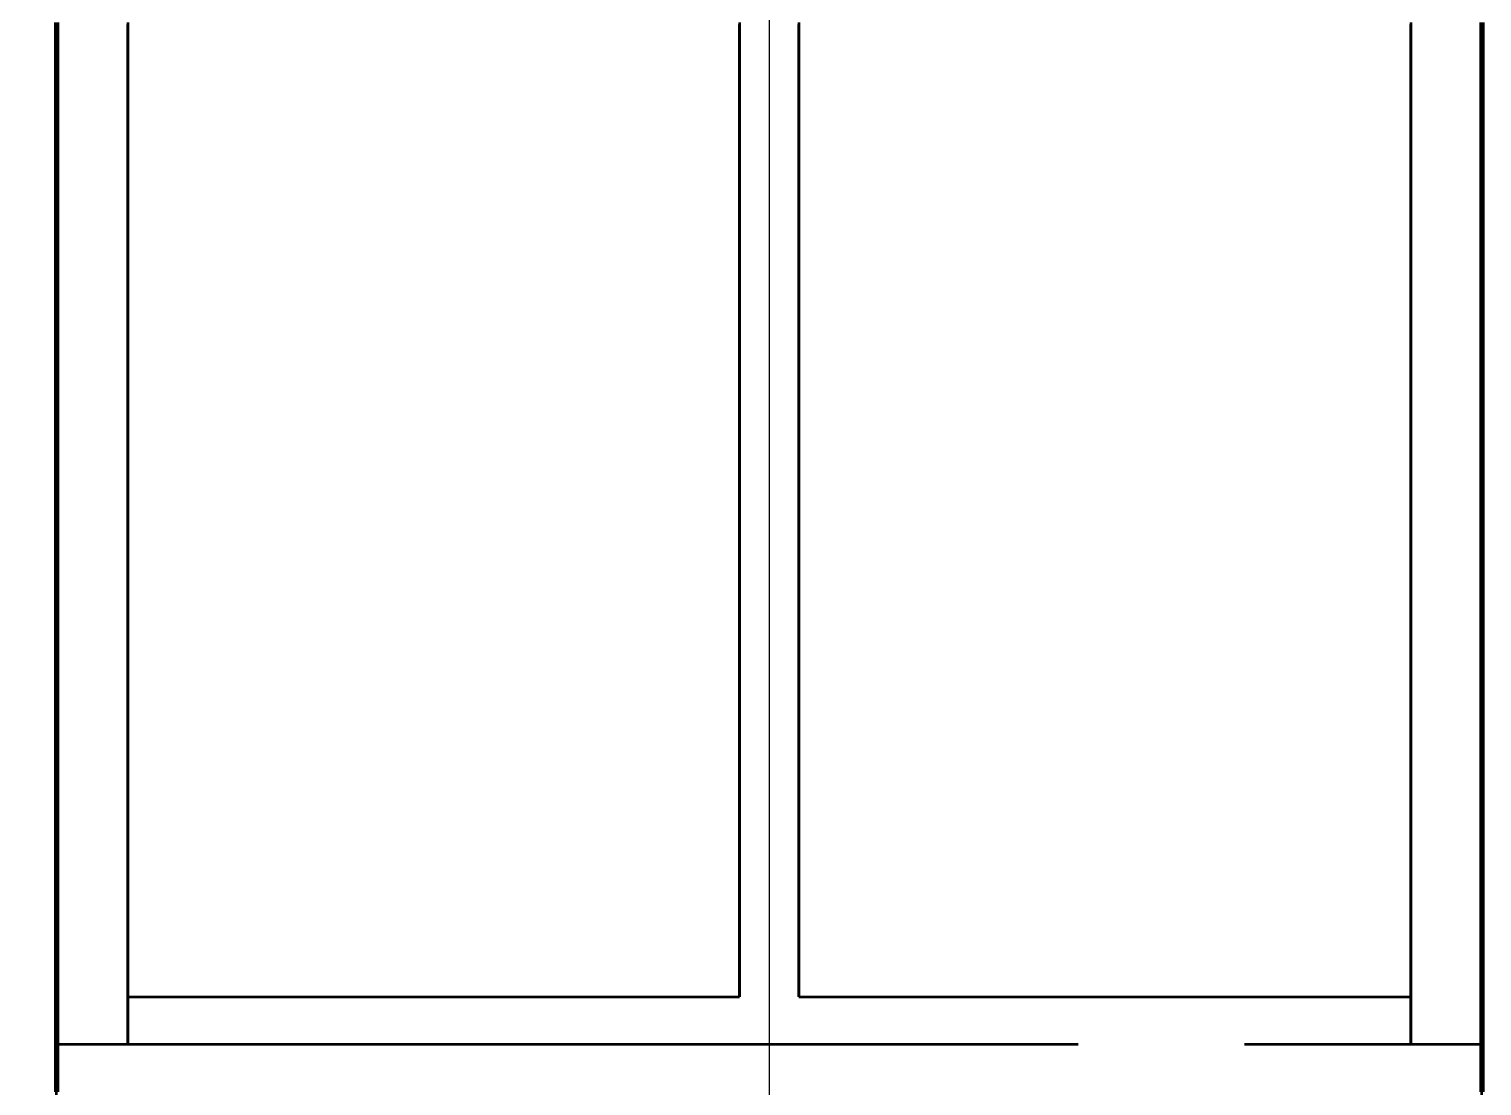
# Model space of a CAD drawing. Header units: millimetres. Extents: x 0 to 2382, y 0 to 420.
# Drawn here: x 178.68 to 184.79, y 107.52 to 111.96 of the extents above; entities that cross this region are included whole.
import ezdxf

# ---------------------------------------------------------------- set-up
doc = ezdxf.new("R2010")
doc.units = ezdxf.units.MM
doc.linetypes.add('IRAM-E-TRAZOS', pattern=[5, 4, -1])
for name, color, linetype, lineweight in [('01-VISIBLE', 7, 'CONTINUOUS', 70), ('02-OCULTA', 4, 'IRAM-E-TRAZOS', 35), ('04-COTA', 3, 'CONTINUOUS', 18)]:
    doc.layers.add(name, color=color, linetype=linetype, lineweight=lineweight)
doc.styles.add('ISO3098', font='isocpeur.ttf')
doc.dimstyles.new('FLAMA-IRAM', dxfattribs={"dimtxt": 3.5, "dimasz": 3.5, "dimexe": 2, "dimexo": 1.5, "dimgap": 1, "dimtad": 1, "dimdec": 1, "dimtxsty": 'ISO3098', "dimblk": 'IRAM_FLECHA', "dimblk1": 'IRAM_FLECHA', "dimblk2": 'IRAM_FLECHA', "dimcen": 2.5, "dimclrd": 256, "dimclre": 256, "dimclrt": 256, "dimazin": 3, "dimtfac": 1, "dimtmove": 0, "dimatfit": 3, "dimlwd": 18, "dimlwe": 18})

# ---------------------------------------------------------------- blocks, each defined once
blk = doc.blocks.new('IRAM_FLECHA')
blk.add_solid([(0, 0), (-1, 0.125), (-1, -0.125)])

msp = doc.modelspace()

# ---------------------------------------------------------------- linework, layer by layer
at = {"layer": '01-VISIBLE'}
for points in [[(178.7909, 111.9906), (178.7909, 111.9406), (178.7909, 111.8906), (178.7909, 111.8406), (178.7909, 111.7906), (178.7909, 111.7406), (178.7909, 111.6906), (178.7909, 111.6406), (178.7909, 111.5906), (178.7909, 111.5406), (178.7909, 111.4906), (178.7909, 111.4406), (178.7909, 111.3906), (178.7909, 111.3406), (178.7909, 111.2906), (178.7909, 111.2406), (178.7909, 111.1906), (178.7909, 111.1406), (178.7909, 111.0906), (178.7909, 111.0406), (178.7909, 110.9906), (178.7909, 110.9406), (178.7909, 110.8906), (178.7909, 110.8406), (178.7909, 110.7906), (178.7909, 110.7406), (178.7909, 110.6906), (178.7909, 110.6406), (178.7909, 110.5906), (178.7909, 110.5406), (178.7909, 110.4906), (178.7909, 110.4406), (178.7909, 110.3906), (178.7909, 110.3406), (178.7909, 110.2906), (178.7909, 110.2406), (178.7909, 110.1906), (178.7909, 110.1406), (178.7909, 110.0906), (178.7909, 110.0406), (178.7909, 109.9906), (178.7909, 109.9406), (178.7909, 109.8906), (178.7909, 109.8406), (178.7909, 109.7906), (178.7909, 109.7406), (178.7909, 109.6906), (178.7909, 109.6406), (178.7909, 109.5906), (178.7909, 109.5406), (178.7909, 109.4906), (178.7909, 109.4406), (178.7909, 109.3906), (178.7909, 109.3406), (178.7909, 109.2906), (178.7909, 109.2406), (178.7909, 109.1906), (178.7909, 109.1406), (178.7909, 109.0906), (178.7909, 109.0406), (178.7909, 108.9906), (178.7909, 108.9406), (178.7909, 108.8906), (178.7909, 108.8406), (178.7909, 108.7906), (178.7909, 108.7406), (178.7909, 108.6906), (178.7909, 108.6406), (178.7909, 108.5906), (178.7909, 108.5406), (178.7909, 108.4906), (178.7909, 108.4406), (178.7909, 108.3906), (178.7909, 108.3406), (178.7909, 108.2906), (178.7909, 108.2406), (178.7909, 108.1906), (178.7909, 108.1406), (178.7909, 108.0906), (178.7909, 108.0406), (178.7909, 107.9906), (178.7909, 107.9406), (178.7909, 107.8906), (178.7909, 107.8406), (178.7909, 107.7906), (178.7909, 107.7406), (178.7909, 107.6906), (178.7909, 107.6406), (178.7909, 107.5906), (178.7909, 107.5406), (178.7909, 107.4906)], [(184.7909, 111.9906), (184.7909, 111.9406), (184.7909, 111.8906), (184.7909, 111.8406), (184.7909, 111.7906), (184.7909, 111.7406), (184.7909, 111.6906), (184.7909, 111.6406), (184.7909, 111.5906), (184.7909, 111.5406), (184.7909, 111.4906), (184.7909, 111.4406), (184.7909, 111.3906), (184.7909, 111.3406), (184.7909, 111.2906), (184.7909, 111.2406), (184.7909, 111.1906), (184.7909, 111.1406), (184.7909, 111.0906), (184.7909, 111.0406), (184.7909, 110.9906), (184.7909, 110.9406), (184.7909, 110.8906), (184.7909, 110.8406), (184.7909, 110.7906), (184.7909, 110.7406), (184.7909, 110.6906), (184.7909, 110.6406), (184.7909, 110.5906), (184.7909, 110.5406), (184.7909, 110.4906), (184.7909, 110.4406), (184.7909, 110.3906), (184.7909, 110.3406), (184.7909, 110.2906), (184.7909, 110.2406), (184.7909, 110.1906), (184.7909, 110.1406), (184.7909, 110.0906), (184.7909, 110.0406), (184.7909, 109.9906), (184.7909, 109.9406), (184.7909, 109.8906), (184.7909, 109.8406), (184.7909, 109.7906), (184.7909, 109.7406), (184.7909, 109.6906), (184.7909, 109.6406), (184.7909, 109.5906), (184.7909, 109.5406), (184.7909, 109.4906), (184.7909, 109.4406), (184.7909, 109.3906), (184.7909, 109.3406), (184.7909, 109.2906), (184.7909, 109.2406), (184.7909, 109.1906), (184.7909, 109.1406), (184.7909, 109.0906), (184.7909, 109.0406), (184.7909, 108.9906), (184.7909, 108.9406), (184.7909, 108.8906), (184.7909, 108.8406), (184.7909, 108.7906), (184.7909, 108.7406), (184.7909, 108.6906), (184.7909, 108.6406), (184.7909, 108.5906), (184.7909, 108.5406), (184.7909, 108.4906), (184.7909, 108.4406), (184.7909, 108.3906), (184.7909, 108.3406), (184.7909, 108.2906), (184.7909, 108.2406), (184.7909, 108.1906), (184.7909, 108.1406), (184.7909, 108.0906), (184.7909, 108.0406), (184.7909, 107.9906), (184.7909, 107.9406), (184.7909, 107.8906), (184.7909, 107.8406), (184.7909, 107.7906), (184.7909, 107.7406), (184.7909, 107.6906), (184.7909, 107.6406), (184.7909, 107.5906), (184.7909, 107.5406), (184.7909, 107.4906)]]:
    msp.add_lwpolyline(points, dxfattribs=at)
at = {"layer": '02-OCULTA'}
for p, q in [((179.0909, 107.8906), (181.6659, 107.8906)), ((181.9159, 107.8906), (184.4909, 107.8906)), ((178.7909, 107.6906), (184.7909, 107.6906)), ((179.0909, 107.6906), (184.4909, 107.6906))]:
    msp.add_line(p, q, dxfattribs=at)
for points in [[(178.7909, 111.9906), (178.7909, 111.9406), (178.7909, 111.8906), (178.7909, 111.8406), (178.7909, 111.7906), (178.7909, 111.7406), (178.7909, 111.6906), (178.7909, 111.6406), (178.7909, 111.5906), (178.7909, 111.5406), (178.7909, 111.4906), (178.7909, 111.4406), (178.7909, 111.3906), (178.7909, 111.3406), (178.7909, 111.2906), (178.7909, 111.2406), (178.7909, 111.1906), (178.7909, 111.1406), (178.7909, 111.0906), (178.7909, 111.0406), (178.7909, 110.9906), (178.7909, 110.9406), (178.7909, 110.8906), (178.7909, 110.8406), (178.7909, 110.7906), (178.7909, 110.7406), (178.7909, 110.6906), (178.7909, 110.6406), (178.7909, 110.5906), (178.7909, 110.5406), (178.7909, 110.4906), (178.7909, 110.4406), (178.7909, 110.3906), (178.7909, 110.3406), (178.7909, 110.2906), (178.7909, 110.2406), (178.7909, 110.1906), (178.7909, 110.1406), (178.7909, 110.0906), (178.7909, 110.0406), (178.7909, 109.9906), (178.7909, 109.9406), (178.7909, 109.8906), (178.7909, 109.8406), (178.7909, 109.7906), (178.7909, 109.7406), (178.7909, 109.6906), (178.7909, 109.6406), (178.7909, 109.5906), (178.7909, 109.5406), (178.7909, 109.4906), (178.7909, 109.4406), (178.7909, 109.3906), (178.7909, 109.3406), (178.7909, 109.2906), (178.7909, 109.2406), (178.7909, 109.1906), (178.7909, 109.1406), (178.7909, 109.0906), (178.7909, 109.0406), (178.7909, 108.9906), (178.7909, 108.9406), (178.7909, 108.8906), (178.7909, 108.8406), (178.7909, 108.7906), (178.7909, 108.7406), (178.7909, 108.6906), (178.7909, 108.6406), (178.7909, 108.5906), (178.7909, 108.5406), (178.7909, 108.4906), (178.7909, 108.4406), (178.7909, 108.3906), (178.7909, 108.3406), (178.7909, 108.2906), (178.7909, 108.2406), (178.7909, 108.1906), (178.7909, 108.1406), (178.7909, 108.0906), (178.7909, 108.0406), (178.7909, 107.9906), (178.7909, 107.9406), (178.7909, 107.8906), (178.7909, 107.8406), (178.7909, 107.7906), (178.7909, 107.7406), (178.7909, 107.6906)], [(178.7909, 107.4281), (178.7909, 107.5156), (178.7909, 107.6031), (178.7909, 107.6906), (178.7909, 107.7781), (178.7909, 107.8656), (178.7909, 107.9531), (178.7909, 108.0406), (178.7909, 108.1281), (178.7909, 108.2156), (178.7909, 108.3031), (178.7909, 108.3906), (178.7909, 108.4781), (178.7909, 108.5656), (178.7909, 108.6531), (178.7909, 108.7406), (178.7909, 108.8281), (178.7909, 108.9156), (178.7909, 109.0031), (178.7909, 109.0906), (178.7909, 109.1781), (178.7909, 109.2656), (178.7909, 109.3531), (178.7909, 109.4406), (178.7909, 109.5281), (178.7909, 109.6156), (178.7909, 109.7031), (178.7909, 109.7906), (178.7909, 109.8781), (178.7909, 109.9656), (178.7909, 110.0531), (178.7909, 110.1406), (178.7909, 110.2281), (178.7909, 110.3156), (178.7909, 110.4031), (178.7909, 110.4906), (178.7909, 110.5781), (178.7909, 110.6656), (178.7909, 110.7531), (178.7909, 110.8406), (178.7909, 110.9281), (178.7909, 111.0156), (178.7909, 111.1031), (178.7909, 111.1906), (178.7909, 111.2781), (178.7909, 111.3656), (178.7909, 111.4531), (178.7909, 111.5406), (178.7909, 111.6281), (178.7909, 111.7156), (178.7909, 111.8031), (178.7909, 111.8906), (178.7909, 111.9781)], [(178.7909, 107.6906), (178.7909, 107.7536), (178.7909, 107.8166), (178.7909, 107.8796), (178.7909, 107.9426), (178.7909, 108.0056), (178.7909, 108.0686), (178.7909, 108.1316), (178.7909, 108.1946), (178.7909, 108.2576), (178.7909, 108.3206), (178.7909, 108.3836), (178.7909, 108.4466), (178.7909, 108.5096), (178.7909, 108.5726), (178.7909, 108.6356), (178.7909, 108.6986), (178.7909, 108.7616), (178.7909, 108.8246), (178.7909, 108.8876), (178.7909, 108.9506), (178.7909, 109.0136), (178.7909, 109.0766), (178.7909, 109.1396), (178.7909, 109.2026), (178.7909, 109.2656), (178.7909, 109.3286), (178.7909, 109.3916), (178.7909, 109.4546), (178.7909, 109.5176), (178.7909, 109.5806), (178.7909, 109.6436), (178.7909, 109.7066), (178.7909, 109.7696), (178.7909, 109.8326), (178.7909, 109.8956), (178.7909, 109.9586), (178.7909, 110.0216), (178.7909, 110.0846), (178.7909, 110.1476), (178.7909, 110.2106), (178.7909, 110.2736), (178.7909, 110.3366), (178.7909, 110.3996), (178.7909, 110.4626), (178.7909, 110.5256), (178.7909, 110.5886), (178.7909, 110.6516), (178.7909, 110.7146), (178.7909, 110.7776), (178.7909, 110.8406), (178.7909, 110.9036), (178.7909, 110.9666), (178.7909, 111.0296), (178.7909, 111.0926), (178.7909, 111.1556), (178.7909, 111.2186), (178.7909, 111.2816), (178.7909, 111.3446), (178.7909, 111.4076), (178.7909, 111.4706), (178.7909, 111.5336), (178.7909, 111.5966), (178.7909, 111.6596), (178.7909, 111.7226), (178.7909, 111.7856), (178.7909, 111.8486), (178.7909, 111.9116), (178.7909, 111.9746)], [(179.0909, 111.9906), (179.0909, 111.9406), (179.0909, 111.8906), (179.0909, 111.8406), (179.0909, 111.7906), (179.0909, 111.7406), (179.0909, 111.6906), (179.0909, 111.6406), (179.0909, 111.5906), (179.0909, 111.5406), (179.0909, 111.4906), (179.0909, 111.4406), (179.0909, 111.3906), (179.0909, 111.3406), (179.0909, 111.2906), (179.0909, 111.2406), (179.0909, 111.1906), (179.0909, 111.1406), (179.0909, 111.0906), (179.0909, 111.0406), (179.0909, 110.9906), (179.0909, 110.9406), (179.0909, 110.8906), (179.0909, 110.8406), (179.0909, 110.7906), (179.0909, 110.7406), (179.0909, 110.6906), (179.0909, 110.6406), (179.0909, 110.5906), (179.0909, 110.5406), (179.0909, 110.4906), (179.0909, 110.4406), (179.0909, 110.3906), (179.0909, 110.3406), (179.0909, 110.2906), (179.0909, 110.2406), (179.0909, 110.1906), (179.0909, 110.1406), (179.0909, 110.0906), (179.0909, 110.0406), (179.0909, 109.9906), (179.0909, 109.9406), (179.0909, 109.8906), (179.0909, 109.8406), (179.0909, 109.7906), (179.0909, 109.7406), (179.0909, 109.6906), (179.0909, 109.6406), (179.0909, 109.5906), (179.0909, 109.5406), (179.0909, 109.4906), (179.0909, 109.4406), (179.0909, 109.3906), (179.0909, 109.3406), (179.0909, 109.2906), (179.0909, 109.2406), (179.0909, 109.1906), (179.0909, 109.1406), (179.0909, 109.0906), (179.0909, 109.0406), (179.0909, 108.9906), (179.0909, 108.9406), (179.0909, 108.8906), (179.0909, 108.8406), (179.0909, 108.7906), (179.0909, 108.7406), (179.0909, 108.6906), (179.0909, 108.6406), (179.0909, 108.5906), (179.0909, 108.5406), (179.0909, 108.4906), (179.0909, 108.4406), (179.0909, 108.3906), (179.0909, 108.3406), (179.0909, 108.2906), (179.0909, 108.2406), (179.0909, 108.1906), (179.0909, 108.1406), (179.0909, 108.0906), (179.0909, 108.0406), (179.0909, 107.9906), (179.0909, 107.9406), (179.0909, 107.8906), (179.0909, 107.8406), (179.0909, 107.7906), (179.0909, 107.7406), (179.0909, 107.6906)], [(179.0909, 111.9906), (179.0909, 111.9406), (179.0909, 111.8906), (179.0909, 111.8406), (179.0909, 111.7906), (179.0909, 111.7406), (179.0909, 111.6906), (179.0909, 111.6406), (179.0909, 111.5906), (179.0909, 111.5406), (179.0909, 111.4906), (179.0909, 111.4406), (179.0909, 111.3906), (179.0909, 111.3406), (179.0909, 111.2906), (179.0909, 111.2406), (179.0909, 111.1906), (179.0909, 111.1406), (179.0909, 111.0906), (179.0909, 111.0406), (179.0909, 110.9906), (179.0909, 110.9406), (179.0909, 110.8906), (179.0909, 110.8406), (179.0909, 110.7906), (179.0909, 110.7406), (179.0909, 110.6906), (179.0909, 110.6406), (179.0909, 110.5906), (179.0909, 110.5406), (179.0909, 110.4906), (179.0909, 110.4406), (179.0909, 110.3906), (179.0909, 110.3406), (179.0909, 110.2906), (179.0909, 110.2406), (179.0909, 110.1906), (179.0909, 110.1406), (179.0909, 110.0906), (179.0909, 110.0406), (179.0909, 109.9906), (179.0909, 109.9406), (179.0909, 109.8906), (179.0909, 109.8406), (179.0909, 109.7906), (179.0909, 109.7406), (179.0909, 109.6906), (179.0909, 109.6406), (179.0909, 109.5906), (179.0909, 109.5406), (179.0909, 109.4906), (179.0909, 109.4406), (179.0909, 109.3906), (179.0909, 109.3406), (179.0909, 109.2906), (179.0909, 109.2406), (179.0909, 109.1906), (179.0909, 109.1406), (179.0909, 109.0906), (179.0909, 109.0406), (179.0909, 108.9906), (179.0909, 108.9406), (179.0909, 108.8906), (179.0909, 108.8406), (179.0909, 108.7906), (179.0909, 108.7406), (179.0909, 108.6906), (179.0909, 108.6406), (179.0909, 108.5906), (179.0909, 108.5406), (179.0909, 108.4906), (179.0909, 108.4406), (179.0909, 108.3906), (179.0909, 108.3406), (179.0909, 108.2906), (179.0909, 108.2406), (179.0909, 108.1906), (179.0909, 108.1406), (179.0909, 108.0906), (179.0909, 108.0406), (179.0909, 107.9906), (179.0909, 107.9406), (179.0909, 107.8906)], [(179.0909, 107.8906), (179.0909, 107.9526), (179.0909, 108.0146), (179.0909, 108.0766), (179.0909, 108.1386), (179.0909, 108.2006), (179.0909, 108.2626), (179.0909, 108.3246), (179.0909, 108.3866), (179.0909, 108.4486), (179.0909, 108.5106), (179.0909, 108.5726), (179.0909, 108.6346), (179.0909, 108.6966), (179.0909, 108.7586), (179.0909, 108.8206), (179.0909, 108.8826), (179.0909, 108.9446), (179.0909, 109.0066), (179.0909, 109.0686), (179.0909, 109.1306), (179.0909, 109.1926), (179.0909, 109.2546), (179.0909, 109.3166), (179.0909, 109.3786), (179.0909, 109.4406), (179.0909, 109.5026), (179.0909, 109.5646), (179.0909, 109.6266), (179.0909, 109.6886), (179.0909, 109.7506), (179.0909, 109.8126), (179.0909, 109.8746), (179.0909, 109.9366), (179.0909, 109.9986), (179.0909, 110.0606), (179.0909, 110.1226), (179.0909, 110.1846), (179.0909, 110.2466), (179.0909, 110.3086), (179.0909, 110.3706), (179.0909, 110.4326), (179.0909, 110.4946), (179.0909, 110.5566), (179.0909, 110.6186), (179.0909, 110.6806), (179.0909, 110.7426), (179.0909, 110.8046), (179.0909, 110.8666), (179.0909, 110.9286), (179.0909, 110.9906), (179.0909, 111.0526), (179.0909, 111.1146), (179.0909, 111.1766), (179.0909, 111.2386), (179.0909, 111.3006), (179.0909, 111.3626), (179.0909, 111.4246), (179.0909, 111.4866), (179.0909, 111.5486), (179.0909, 111.6106), (179.0909, 111.6726), (179.0909, 111.7346), (179.0909, 111.7966), (179.0909, 111.8586), (179.0909, 111.9206), (179.0909, 111.9826)], [(179.0909, 107.6906), (179.0909, 107.7536), (179.0909, 107.8166), (179.0909, 107.8796), (179.0909, 107.9426), (179.0909, 108.0056), (179.0909, 108.0686), (179.0909, 108.1316), (179.0909, 108.1946), (179.0909, 108.2576), (179.0909, 108.3206), (179.0909, 108.3836), (179.0909, 108.4466), (179.0909, 108.5096), (179.0909, 108.5726), (179.0909, 108.6356), (179.0909, 108.6986), (179.0909, 108.7616), (179.0909, 108.8246), (179.0909, 108.8876), (179.0909, 108.9506), (179.0909, 109.0136), (179.0909, 109.0766), (179.0909, 109.1396), (179.0909, 109.2026), (179.0909, 109.2656), (179.0909, 109.3286), (179.0909, 109.3916), (179.0909, 109.4546), (179.0909, 109.5176), (179.0909, 109.5806), (179.0909, 109.6436), (179.0909, 109.7066), (179.0909, 109.7696), (179.0909, 109.8326), (179.0909, 109.8956), (179.0909, 109.9586), (179.0909, 110.0216), (179.0909, 110.0846), (179.0909, 110.1476), (179.0909, 110.2106), (179.0909, 110.2736), (179.0909, 110.3366), (179.0909, 110.3996), (179.0909, 110.4626), (179.0909, 110.5256), (179.0909, 110.5886), (179.0909, 110.6516), (179.0909, 110.7146), (179.0909, 110.7776), (179.0909, 110.8406), (179.0909, 110.9036), (179.0909, 110.9666), (179.0909, 111.0296), (179.0909, 111.0926), (179.0909, 111.1556), (179.0909, 111.2186), (179.0909, 111.2816), (179.0909, 111.3446), (179.0909, 111.4076), (179.0909, 111.4706), (179.0909, 111.5336), (179.0909, 111.5966), (179.0909, 111.6596), (179.0909, 111.7226), (179.0909, 111.7856), (179.0909, 111.8486), (179.0909, 111.9116), (179.0909, 111.9746)], [(181.6659, 111.9906), (181.6659, 111.9406), (181.6659, 111.8906), (181.6659, 111.8406), (181.6659, 111.7906), (181.6659, 111.7406), (181.6659, 111.6906), (181.6659, 111.6406), (181.6659, 111.5906), (181.6659, 111.5406), (181.6659, 111.4906), (181.6659, 111.4406), (181.6659, 111.3906), (181.6659, 111.3406), (181.6659, 111.2906), (181.6659, 111.2406), (181.6659, 111.1906), (181.6659, 111.1406), (181.6659, 111.0906), (181.6659, 111.0406), (181.6659, 110.9906), (181.6659, 110.9406), (181.6659, 110.8906), (181.6659, 110.8406), (181.6659, 110.7906), (181.6659, 110.7406), (181.6659, 110.6906), (181.6659, 110.6406), (181.6659, 110.5906), (181.6659, 110.5406), (181.6659, 110.4906), (181.6659, 110.4406), (181.6659, 110.3906), (181.6659, 110.3406), (181.6659, 110.2906), (181.6659, 110.2406), (181.6659, 110.1906), (181.6659, 110.1406), (181.6659, 110.0906), (181.6659, 110.0406), (181.6659, 109.9906), (181.6659, 109.9406), (181.6659, 109.8906), (181.6659, 109.8406), (181.6659, 109.7906), (181.6659, 109.7406), (181.6659, 109.6906), (181.6659, 109.6406), (181.6659, 109.5906), (181.6659, 109.5406), (181.6659, 109.4906), (181.6659, 109.4406), (181.6659, 109.3906), (181.6659, 109.3406), (181.6659, 109.2906), (181.6659, 109.2406), (181.6659, 109.1906), (181.6659, 109.1406), (181.6659, 109.0906), (181.6659, 109.0406), (181.6659, 108.9906), (181.6659, 108.9406), (181.6659, 108.8906), (181.6659, 108.8406), (181.6659, 108.7906), (181.6659, 108.7406), (181.6659, 108.6906), (181.6659, 108.6406), (181.6659, 108.5906), (181.6659, 108.5406), (181.6659, 108.4906), (181.6659, 108.4406), (181.6659, 108.3906), (181.6659, 108.3406), (181.6659, 108.2906), (181.6659, 108.2406), (181.6659, 108.1906), (181.6659, 108.1406), (181.6659, 108.0906), (181.6659, 108.0406), (181.6659, 107.9906), (181.6659, 107.9406), (181.6659, 107.8906)], [(181.6659, 107.8906), (181.6659, 107.9526), (181.6659, 108.0146), (181.6659, 108.0766), (181.6659, 108.1386), (181.6659, 108.2006), (181.6659, 108.2626), (181.6659, 108.3246), (181.6659, 108.3866), (181.6659, 108.4486), (181.6659, 108.5106), (181.6659, 108.5726), (181.6659, 108.6346), (181.6659, 108.6966), (181.6659, 108.7586), (181.6659, 108.8206), (181.6659, 108.8826), (181.6659, 108.9446), (181.6659, 109.0066), (181.6659, 109.0686), (181.6659, 109.1306), (181.6659, 109.1926), (181.6659, 109.2546), (181.6659, 109.3166), (181.6659, 109.3786), (181.6659, 109.4406), (181.6659, 109.5026), (181.6659, 109.5646), (181.6659, 109.6266), (181.6659, 109.6886), (181.6659, 109.7506), (181.6659, 109.8126), (181.6659, 109.8746), (181.6659, 109.9366), (181.6659, 109.9986), (181.6659, 110.0606), (181.6659, 110.1226), (181.6659, 110.1846), (181.6659, 110.2466), (181.6659, 110.3086), (181.6659, 110.3706), (181.6659, 110.4326), (181.6659, 110.4946), (181.6659, 110.5566), (181.6659, 110.6186), (181.6659, 110.6806), (181.6659, 110.7426), (181.6659, 110.8046), (181.6659, 110.8666), (181.6659, 110.9286), (181.6659, 110.9906), (181.6659, 111.0526), (181.6659, 111.1146), (181.6659, 111.1766), (181.6659, 111.2386), (181.6659, 111.3006), (181.6659, 111.3626), (181.6659, 111.4246), (181.6659, 111.4866), (181.6659, 111.5486), (181.6659, 111.6106), (181.6659, 111.6726), (181.6659, 111.7346), (181.6659, 111.7966), (181.6659, 111.8586), (181.6659, 111.9206), (181.6659, 111.9826)], [(181.9159, 111.9906), (181.9159, 111.9406), (181.9159, 111.8906), (181.9159, 111.8406), (181.9159, 111.7906), (181.9159, 111.7406), (181.9159, 111.6906), (181.9159, 111.6406), (181.9159, 111.5906), (181.9159, 111.5406), (181.9159, 111.4906), (181.9159, 111.4406), (181.9159, 111.3906), (181.9159, 111.3406), (181.9159, 111.2906), (181.9159, 111.2406), (181.9159, 111.1906), (181.9159, 111.1406), (181.9159, 111.0906), (181.9159, 111.0406), (181.9159, 110.9906), (181.9159, 110.9406), (181.9159, 110.8906), (181.9159, 110.8406), (181.9159, 110.7906), (181.9159, 110.7406), (181.9159, 110.6906), (181.9159, 110.6406), (181.9159, 110.5906), (181.9159, 110.5406), (181.9159, 110.4906), (181.9159, 110.4406), (181.9159, 110.3906), (181.9159, 110.3406), (181.9159, 110.2906), (181.9159, 110.2406), (181.9159, 110.1906), (181.9159, 110.1406), (181.9159, 110.0906), (181.9159, 110.0406), (181.9159, 109.9906), (181.9159, 109.9406), (181.9159, 109.8906), (181.9159, 109.8406), (181.9159, 109.7906), (181.9159, 109.7406), (181.9159, 109.6906), (181.9159, 109.6406), (181.9159, 109.5906), (181.9159, 109.5406), (181.9159, 109.4906), (181.9159, 109.4406), (181.9159, 109.3906), (181.9159, 109.3406), (181.9159, 109.2906), (181.9159, 109.2406), (181.9159, 109.1906), (181.9159, 109.1406), (181.9159, 109.0906), (181.9159, 109.0406), (181.9159, 108.9906), (181.9159, 108.9406), (181.9159, 108.8906), (181.9159, 108.8406), (181.9159, 108.7906), (181.9159, 108.7406), (181.9159, 108.6906), (181.9159, 108.6406), (181.9159, 108.5906), (181.9159, 108.5406), (181.9159, 108.4906), (181.9159, 108.4406), (181.9159, 108.3906), (181.9159, 108.3406), (181.9159, 108.2906), (181.9159, 108.2406), (181.9159, 108.1906), (181.9159, 108.1406), (181.9159, 108.0906), (181.9159, 108.0406), (181.9159, 107.9906), (181.9159, 107.9406), (181.9159, 107.8906)], [(181.9159, 107.8906), (181.9159, 107.9526), (181.9159, 108.0146), (181.9159, 108.0766), (181.9159, 108.1386), (181.9159, 108.2006), (181.9159, 108.2626), (181.9159, 108.3246), (181.9159, 108.3866), (181.9159, 108.4486), (181.9159, 108.5106), (181.9159, 108.5726), (181.9159, 108.6346), (181.9159, 108.6966), (181.9159, 108.7586), (181.9159, 108.8206), (181.9159, 108.8826), (181.9159, 108.9446), (181.9159, 109.0066), (181.9159, 109.0686), (181.9159, 109.1306), (181.9159, 109.1926), (181.9159, 109.2546), (181.9159, 109.3166), (181.9159, 109.3786), (181.9159, 109.4406), (181.9159, 109.5026), (181.9159, 109.5646), (181.9159, 109.6266), (181.9159, 109.6886), (181.9159, 109.7506), (181.9159, 109.8126), (181.9159, 109.8746), (181.9159, 109.9366), (181.9159, 109.9986), (181.9159, 110.0606), (181.9159, 110.1226), (181.9159, 110.1846), (181.9159, 110.2466), (181.9159, 110.3086), (181.9159, 110.3706), (181.9159, 110.4326), (181.9159, 110.4946), (181.9159, 110.5566), (181.9159, 110.6186), (181.9159, 110.6806), (181.9159, 110.7426), (181.9159, 110.8046), (181.9159, 110.8666), (181.9159, 110.9286), (181.9159, 110.9906), (181.9159, 111.0526), (181.9159, 111.1146), (181.9159, 111.1766), (181.9159, 111.2386), (181.9159, 111.3006), (181.9159, 111.3626), (181.9159, 111.4246), (181.9159, 111.4866), (181.9159, 111.5486), (181.9159, 111.6106), (181.9159, 111.6726), (181.9159, 111.7346), (181.9159, 111.7966), (181.9159, 111.8586), (181.9159, 111.9206), (181.9159, 111.9826)], [(184.4909, 111.9906), (184.4909, 111.9406), (184.4909, 111.8906), (184.4909, 111.8406), (184.4909, 111.7906), (184.4909, 111.7406), (184.4909, 111.6906), (184.4909, 111.6406), (184.4909, 111.5906), (184.4909, 111.5406), (184.4909, 111.4906), (184.4909, 111.4406), (184.4909, 111.3906), (184.4909, 111.3406), (184.4909, 111.2906), (184.4909, 111.2406), (184.4909, 111.1906), (184.4909, 111.1406), (184.4909, 111.0906), (184.4909, 111.0406), (184.4909, 110.9906), (184.4909, 110.9406), (184.4909, 110.8906), (184.4909, 110.8406), (184.4909, 110.7906), (184.4909, 110.7406), (184.4909, 110.6906), (184.4909, 110.6406), (184.4909, 110.5906), (184.4909, 110.5406), (184.4909, 110.4906), (184.4909, 110.4406), (184.4909, 110.3906), (184.4909, 110.3406), (184.4909, 110.2906), (184.4909, 110.2406), (184.4909, 110.1906), (184.4909, 110.1406), (184.4909, 110.0906), (184.4909, 110.0406), (184.4909, 109.9906), (184.4909, 109.9406), (184.4909, 109.8906), (184.4909, 109.8406), (184.4909, 109.7906), (184.4909, 109.7406), (184.4909, 109.6906), (184.4909, 109.6406), (184.4909, 109.5906), (184.4909, 109.5406), (184.4909, 109.4906), (184.4909, 109.4406), (184.4909, 109.3906), (184.4909, 109.3406), (184.4909, 109.2906), (184.4909, 109.2406), (184.4909, 109.1906), (184.4909, 109.1406), (184.4909, 109.0906), (184.4909, 109.0406), (184.4909, 108.9906), (184.4909, 108.9406), (184.4909, 108.8906), (184.4909, 108.8406), (184.4909, 108.7906), (184.4909, 108.7406), (184.4909, 108.6906), (184.4909, 108.6406), (184.4909, 108.5906), (184.4909, 108.5406), (184.4909, 108.4906), (184.4909, 108.4406), (184.4909, 108.3906), (184.4909, 108.3406), (184.4909, 108.2906), (184.4909, 108.2406), (184.4909, 108.1906), (184.4909, 108.1406), (184.4909, 108.0906), (184.4909, 108.0406), (184.4909, 107.9906), (184.4909, 107.9406), (184.4909, 107.8906), (184.4909, 107.8406), (184.4909, 107.7906), (184.4909, 107.7406), (184.4909, 107.6906)], [(184.4909, 111.9906), (184.4909, 111.9406), (184.4909, 111.8906), (184.4909, 111.8406), (184.4909, 111.7906), (184.4909, 111.7406), (184.4909, 111.6906), (184.4909, 111.6406), (184.4909, 111.5906), (184.4909, 111.5406), (184.4909, 111.4906), (184.4909, 111.4406), (184.4909, 111.3906), (184.4909, 111.3406), (184.4909, 111.2906), (184.4909, 111.2406), (184.4909, 111.1906), (184.4909, 111.1406), (184.4909, 111.0906), (184.4909, 111.0406), (184.4909, 110.9906), (184.4909, 110.9406), (184.4909, 110.8906), (184.4909, 110.8406), (184.4909, 110.7906), (184.4909, 110.7406), (184.4909, 110.6906), (184.4909, 110.6406), (184.4909, 110.5906), (184.4909, 110.5406), (184.4909, 110.4906), (184.4909, 110.4406), (184.4909, 110.3906), (184.4909, 110.3406), (184.4909, 110.2906), (184.4909, 110.2406), (184.4909, 110.1906), (184.4909, 110.1406), (184.4909, 110.0906), (184.4909, 110.0406), (184.4909, 109.9906), (184.4909, 109.9406), (184.4909, 109.8906), (184.4909, 109.8406), (184.4909, 109.7906), (184.4909, 109.7406), (184.4909, 109.6906), (184.4909, 109.6406), (184.4909, 109.5906), (184.4909, 109.5406), (184.4909, 109.4906), (184.4909, 109.4406), (184.4909, 109.3906), (184.4909, 109.3406), (184.4909, 109.2906), (184.4909, 109.2406), (184.4909, 109.1906), (184.4909, 109.1406), (184.4909, 109.0906), (184.4909, 109.0406), (184.4909, 108.9906), (184.4909, 108.9406), (184.4909, 108.8906), (184.4909, 108.8406), (184.4909, 108.7906), (184.4909, 108.7406), (184.4909, 108.6906), (184.4909, 108.6406), (184.4909, 108.5906), (184.4909, 108.5406), (184.4909, 108.4906), (184.4909, 108.4406), (184.4909, 108.3906), (184.4909, 108.3406), (184.4909, 108.2906), (184.4909, 108.2406), (184.4909, 108.1906), (184.4909, 108.1406), (184.4909, 108.0906), (184.4909, 108.0406), (184.4909, 107.9906), (184.4909, 107.9406), (184.4909, 107.8906)], [(184.4909, 107.8906), (184.4909, 107.9526), (184.4909, 108.0146), (184.4909, 108.0766), (184.4909, 108.1386), (184.4909, 108.2006), (184.4909, 108.2626), (184.4909, 108.3246), (184.4909, 108.3866), (184.4909, 108.4486), (184.4909, 108.5106), (184.4909, 108.5726), (184.4909, 108.6346), (184.4909, 108.6966), (184.4909, 108.7586), (184.4909, 108.8206), (184.4909, 108.8826), (184.4909, 108.9446), (184.4909, 109.0066), (184.4909, 109.0686), (184.4909, 109.1306), (184.4909, 109.1926), (184.4909, 109.2546), (184.4909, 109.3166), (184.4909, 109.3786), (184.4909, 109.4406), (184.4909, 109.5026), (184.4909, 109.5646), (184.4909, 109.6266), (184.4909, 109.6886), (184.4909, 109.7506), (184.4909, 109.8126), (184.4909, 109.8746), (184.4909, 109.9366), (184.4909, 109.9986), (184.4909, 110.0606), (184.4909, 110.1226), (184.4909, 110.1846), (184.4909, 110.2466), (184.4909, 110.3086), (184.4909, 110.3706), (184.4909, 110.4326), (184.4909, 110.4946), (184.4909, 110.5566), (184.4909, 110.6186), (184.4909, 110.6806), (184.4909, 110.7426), (184.4909, 110.8046), (184.4909, 110.8666), (184.4909, 110.9286), (184.4909, 110.9906), (184.4909, 111.0526), (184.4909, 111.1146), (184.4909, 111.1766), (184.4909, 111.2386), (184.4909, 111.3006), (184.4909, 111.3626), (184.4909, 111.4246), (184.4909, 111.4866), (184.4909, 111.5486), (184.4909, 111.6106), (184.4909, 111.6726), (184.4909, 111.7346), (184.4909, 111.7966), (184.4909, 111.8586), (184.4909, 111.9206), (184.4909, 111.9826)], [(184.4909, 107.6906), (184.4909, 107.7536), (184.4909, 107.8166), (184.4909, 107.8796), (184.4909, 107.9426), (184.4909, 108.0056), (184.4909, 108.0686), (184.4909, 108.1316), (184.4909, 108.1946), (184.4909, 108.2576), (184.4909, 108.3206), (184.4909, 108.3836), (184.4909, 108.4466), (184.4909, 108.5096), (184.4909, 108.5726), (184.4909, 108.6356), (184.4909, 108.6986), (184.4909, 108.7616), (184.4909, 108.8246), (184.4909, 108.8876), (184.4909, 108.9506), (184.4909, 109.0136), (184.4909, 109.0766), (184.4909, 109.1396), (184.4909, 109.2026), (184.4909, 109.2656), (184.4909, 109.3286), (184.4909, 109.3916), (184.4909, 109.4546), (184.4909, 109.5176), (184.4909, 109.5806), (184.4909, 109.6436), (184.4909, 109.7066), (184.4909, 109.7696), (184.4909, 109.8326), (184.4909, 109.8956), (184.4909, 109.9586), (184.4909, 110.0216), (184.4909, 110.0846), (184.4909, 110.1476), (184.4909, 110.2106), (184.4909, 110.2736), (184.4909, 110.3366), (184.4909, 110.3996), (184.4909, 110.4626), (184.4909, 110.5256), (184.4909, 110.5886), (184.4909, 110.6516), (184.4909, 110.7146), (184.4909, 110.7776), (184.4909, 110.8406), (184.4909, 110.9036), (184.4909, 110.9666), (184.4909, 111.0296), (184.4909, 111.0926), (184.4909, 111.1556), (184.4909, 111.2186), (184.4909, 111.2816), (184.4909, 111.3446), (184.4909, 111.4076), (184.4909, 111.4706), (184.4909, 111.5336), (184.4909, 111.5966), (184.4909, 111.6596), (184.4909, 111.7226), (184.4909, 111.7856), (184.4909, 111.8486), (184.4909, 111.9116), (184.4909, 111.9746)], [(184.7909, 111.9906), (184.7909, 111.9406), (184.7909, 111.8906), (184.7909, 111.8406), (184.7909, 111.7906), (184.7909, 111.7406), (184.7909, 111.6906), (184.7909, 111.6406), (184.7909, 111.5906), (184.7909, 111.5406), (184.7909, 111.4906), (184.7909, 111.4406), (184.7909, 111.3906), (184.7909, 111.3406), (184.7909, 111.2906), (184.7909, 111.2406), (184.7909, 111.1906), (184.7909, 111.1406), (184.7909, 111.0906), (184.7909, 111.0406), (184.7909, 110.9906), (184.7909, 110.9406), (184.7909, 110.8906), (184.7909, 110.8406), (184.7909, 110.7906), (184.7909, 110.7406), (184.7909, 110.6906), (184.7909, 110.6406), (184.7909, 110.5906), (184.7909, 110.5406), (184.7909, 110.4906), (184.7909, 110.4406), (184.7909, 110.3906), (184.7909, 110.3406), (184.7909, 110.2906), (184.7909, 110.2406), (184.7909, 110.1906), (184.7909, 110.1406), (184.7909, 110.0906), (184.7909, 110.0406), (184.7909, 109.9906), (184.7909, 109.9406), (184.7909, 109.8906), (184.7909, 109.8406), (184.7909, 109.7906), (184.7909, 109.7406), (184.7909, 109.6906), (184.7909, 109.6406), (184.7909, 109.5906), (184.7909, 109.5406), (184.7909, 109.4906), (184.7909, 109.4406), (184.7909, 109.3906), (184.7909, 109.3406), (184.7909, 109.2906), (184.7909, 109.2406), (184.7909, 109.1906), (184.7909, 109.1406), (184.7909, 109.0906), (184.7909, 109.0406), (184.7909, 108.9906), (184.7909, 108.9406), (184.7909, 108.8906), (184.7909, 108.8406), (184.7909, 108.7906), (184.7909, 108.7406), (184.7909, 108.6906), (184.7909, 108.6406), (184.7909, 108.5906), (184.7909, 108.5406), (184.7909, 108.4906), (184.7909, 108.4406), (184.7909, 108.3906), (184.7909, 108.3406), (184.7909, 108.2906), (184.7909, 108.2406), (184.7909, 108.1906), (184.7909, 108.1406), (184.7909, 108.0906), (184.7909, 108.0406), (184.7909, 107.9906), (184.7909, 107.9406), (184.7909, 107.8906), (184.7909, 107.8406), (184.7909, 107.7906), (184.7909, 107.7406), (184.7909, 107.6906)], [(184.7909, 107.4281), (184.7909, 107.5156), (184.7909, 107.6031), (184.7909, 107.6906), (184.7909, 107.7781), (184.7909, 107.8656), (184.7909, 107.9531), (184.7909, 108.0406), (184.7909, 108.1281), (184.7909, 108.2156), (184.7909, 108.3031), (184.7909, 108.3906), (184.7909, 108.4781), (184.7909, 108.5656), (184.7909, 108.6531), (184.7909, 108.7406), (184.7909, 108.8281), (184.7909, 108.9156), (184.7909, 109.0031), (184.7909, 109.0906), (184.7909, 109.1781), (184.7909, 109.2656), (184.7909, 109.3531), (184.7909, 109.4406), (184.7909, 109.5281), (184.7909, 109.6156), (184.7909, 109.7031), (184.7909, 109.7906), (184.7909, 109.8781), (184.7909, 109.9656), (184.7909, 110.0531), (184.7909, 110.1406), (184.7909, 110.2281), (184.7909, 110.3156), (184.7909, 110.4031), (184.7909, 110.4906), (184.7909, 110.5781), (184.7909, 110.6656), (184.7909, 110.7531), (184.7909, 110.8406), (184.7909, 110.9281), (184.7909, 111.0156), (184.7909, 111.1031), (184.7909, 111.1906), (184.7909, 111.2781), (184.7909, 111.3656), (184.7909, 111.4531), (184.7909, 111.5406), (184.7909, 111.6281), (184.7909, 111.7156), (184.7909, 111.8031), (184.7909, 111.8906), (184.7909, 111.9781)], [(184.7909, 107.6906), (184.7909, 107.7536), (184.7909, 107.8166), (184.7909, 107.8796), (184.7909, 107.9426), (184.7909, 108.0056), (184.7909, 108.0686), (184.7909, 108.1316), (184.7909, 108.1946), (184.7909, 108.2576), (184.7909, 108.3206), (184.7909, 108.3836), (184.7909, 108.4466), (184.7909, 108.5096), (184.7909, 108.5726), (184.7909, 108.6356), (184.7909, 108.6986), (184.7909, 108.7616), (184.7909, 108.8246), (184.7909, 108.8876), (184.7909, 108.9506), (184.7909, 109.0136), (184.7909, 109.0766), (184.7909, 109.1396), (184.7909, 109.2026), (184.7909, 109.2656), (184.7909, 109.3286), (184.7909, 109.3916), (184.7909, 109.4546), (184.7909, 109.5176), (184.7909, 109.5806), (184.7909, 109.6436), (184.7909, 109.7066), (184.7909, 109.7696), (184.7909, 109.8326), (184.7909, 109.8956), (184.7909, 109.9586), (184.7909, 110.0216), (184.7909, 110.0846), (184.7909, 110.1476), (184.7909, 110.2106), (184.7909, 110.2736), (184.7909, 110.3366), (184.7909, 110.3996), (184.7909, 110.4626), (184.7909, 110.5256), (184.7909, 110.5886), (184.7909, 110.6516), (184.7909, 110.7146), (184.7909, 110.7776), (184.7909, 110.8406), (184.7909, 110.9036), (184.7909, 110.9666), (184.7909, 111.0296), (184.7909, 111.0926), (184.7909, 111.1556), (184.7909, 111.2186), (184.7909, 111.2816), (184.7909, 111.3446), (184.7909, 111.4076), (184.7909, 111.4706), (184.7909, 111.5336), (184.7909, 111.5966), (184.7909, 111.6596), (184.7909, 111.7226), (184.7909, 111.7856), (184.7909, 111.8486), (184.7909, 111.9116), (184.7909, 111.9746)]]:
    msp.add_lwpolyline(points, dxfattribs=at)

# ---------------------------------------------------------------- dimensions: what is measured, and where the dimension line sits
at = {"layer": '04-COTA'}
msp.add_linear_dim(base=(141.7909, 83.7906), p1=(141.7909, 120.2906), p2=(181.7909, 120.2906), dimstyle='FLAMA-IRAM', override={"dimlfac": 10, "dimpost": 'trocha <>'}, dxfattribs=at).render()

doc.saveas('drawing.dxf')
